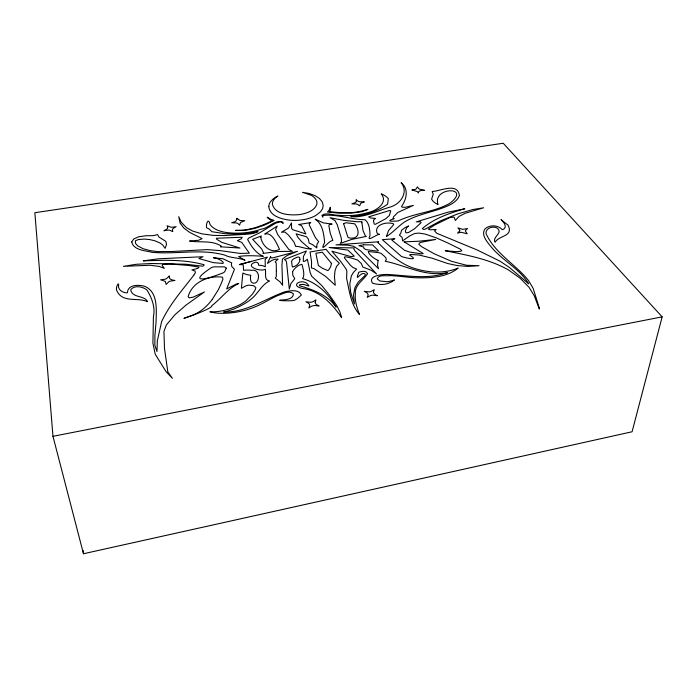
<?xml version="1.0" encoding="UTF-8"?>
<svg xmlns="http://www.w3.org/2000/svg" width="697" height="697" viewBox="0 0 697 697"><rect width="100%" height="100%" fill="white"/><g stroke="black" fill="none" stroke-linecap="round" stroke-linejoin="round"><path stroke-width="1.05" d="M169.327 276.604L169.371 275.907L166.557 278.608A6.203 3.494 -7.1 0 1 164.867 279.262L160.606 279.793L165.328 281.405L166.139 284.402L168.857 281.727A5.864 3.354 -6.9 0 1 170.303 281.118L174.938 280.464L172.568 280.037A3.851 2.187 -6.7 0 1 171.889 279.811L170.556 279.175A6.465 3.668 -6.6 0 1 169.51 277.955L169.31 276.892M662.15 316.856L632.083 431.765L83.483 553.749L52.963 436.322L34.85 212.707L503.234 143.251L662.15 316.856L52.963 436.322M212.184 299.518L218.431 289.577L221.088 283.836L222.97 279.07L222.413 277.145C208.586 275.359 191.98 282.05 188.103 296.844L189.166 297.811L193.025 297.201L204.413 291.965L186.413 304.798L175.086 314.556L166.322 325.072L163.934 331.484L164.492 348.474L167.82 371.832L172.386 378.332L166.052 371.606L155.257 354.294L152.904 343.168L153.418 316.76C155.457 307.29 151.894 297.994 146.954 289.996C142.693 286.554 134.913 284.986 130.897 289.421L130.827 290.675C133.597 298.325 144.323 295.084 147.581 301.688C137.309 296.931 122.576 303.517 116.721 290.51C115.162 287.695 119.727 279.392 118.438 287.086C119.318 290.806 123.36 292.705 126.915 292.897L127.455 292.601C127.725 284.385 138.921 284.576 144.697 286.328C158.463 292.034 156.25 310.304 156.05 322.214L154.917 335.466L154.882 345.363L156.982 351.488L157.339 340.833L161.66 321.5C169.693 304.397 182.326 290.074 193.783 275.228M211.975 299.797C206.73 306.758 199.812 312.604 191.57 315.645C165.686 324.436 213.465 309.285 211.844 305.635C221.184 298.656 227.936 288.384 238.775 283.479L236.266 284.036L226.673 288.933L234.471 269.26L231.918 266.733L231.343 264.416L231.718 262.917L222.953 258.753L213.465 257.785L216.628 258.317L220.984 260.321L223.258 262.342L223.023 263.44L213.404 262.638L198.898 258.561L203.036 256.714L158.341 258.814L143.216 260.861L143.687 260.878C163.751 260.138 184.592 259.275 204.108 264.764L203.707 265.784L202.296 266.149L185.82 264.224L151.144 263.51L136.22 264.294L123.404 266.35L150.247 265.243L159.23 266.428L164.309 268.319L162.279 265.679L162.462 264.503L169.476 263.893L189.096 265.522L198.985 267.099L197.904 268.328L191.875 269.966L195.108 271.089L195.326 272.797L193.94 275.027M239.411 264.581L267.369 257.132L265.139 259.606L265.287 266.803L262.725 265.679L258.613 265.182L258.404 263.562L257.559 262.673A3.441 1.952 -3.5 0 0 255.25 262.203C243.845 266.158 260.469 272.17 265.339 269.251C266.202 273.224 263.745 280.351 269.591 280.987C261.584 284.559 258.021 293.838 251.138 299.074A37.655 21.947 -5.1 0 1 249.5 300.451C241.746 305.966 232.929 310.121 223.58 312.029C246.215 312.596 264.712 299.03 284.986 291.721C290.17 290.797 298.525 288.906 301.348 294.979C299.98 296.373 297.131 299.004 294.796 300.076C293.664 301.426 275.681 300.581 280.342 300.093C284.794 299.78 293.332 299.693 293.402 293.829C289.159 289.708 282.285 294.212 277.633 295.572C269.242 299.457 261.419 304.537 252.723 307.786A55.124 31.844 -4.8 0 1 243.079 310.792C232.545 313.345 218.806 314.443 209.884 311.768C220.165 312.326 230.193 309.18 239.446 304.972A41.027 23.855 -5.3 0 0 246.067 300.668L252.549 293.977L255.285 289.673L255.851 287.591L253.682 285.726L248.925 285.125L246.006 285.796L241.415 288.305L242.844 273.041L246.677 274.618L250.789 275.237C249.97 278.774 250.258 284.724 255.564 282.921C260.286 280.046 259.537 268.754 251.687 270.34A17.233 9.985 -4 0 0 243.593 270.331L243.218 264.738L239.411 264.581L251.547 261.314M324.88 249.509L310.052 251.957L311.576 261.802L311.437 267.953L314.007 268.633L325.734 276.491L335.257 285.256L334.464 276.909L334.961 270.959L336.503 266.507L339.361 263.257L330.308 254.431L326.022 249.299L325.072 249.474M358.676 211.792L367.894 209.396L362.396 211.6L351.454 213.099L338.568 213.125L327.451 211.984L328.365 211.034A15.012 7.867 -1 0 0 329.515 209.483L330.239 207.27L330.517 209.292L329.454 211.696L340.04 212.629L350.957 212.611A46.795 23.794 0 0 0 355.679 212.219L358.554 211.81M363.886 244.839L372.573 244.882L378.427 250.711L377.121 251.112L365.725 249.57L363.747 248.176L363.773 247.043L358.868 245.632L363.668 244.839M83.152 550.508L83.483 553.749M276.352 270.88L276.3 276.57L275.306 278.155L280.15 281.963L282.599 285.282L281.945 265.33L282.407 259.092L287.033 255.555L297.436 251.321L272.945 257.846L270.994 257.838L270.636 256.548L267.456 263.388L271.917 260.39A16.667 9.54 -2.5 0 1 275.359 259.223L278.112 259.101L275.176 261.845L276.239 263.144L276.352 270.88M316.752 246.372L316.752 247.923L312.683 244.691L309.172 243.14L308.327 239.115L306.602 236.78L296.094 233.826L297.898 237.328L301.792 241.868L309.747 248.629L311.359 248.934L307.281 248.716L298.107 246.468A8.164 4.565 -1.8 0 0 295.746 246.468L293.934 241.981L288.541 235.15L284.995 232.057L281.449 232.232L288.558 228.024L291.477 222.935L291.555 228.241L292.592 229.662L305.861 233.931L301.557 225.593L298.586 224.521L310.731 222.587L309.259 223.685L309.294 224.922L315.445 237.721L318.695 241.65L317.118 244.011L316.752 246.372M539.443 308.405L539.321 309.12L534.233 295.702L529.04 287.303L520.075 278.164L508.453 269.931C489.015 258.97 466.772 255.093 445.183 250.728L455.672 251.643L460.473 251.373L461.832 250.606L460.116 249.056L447.927 243.018L436.174 237.816L425.022 234.035L418.784 233.094L414.645 233.512L409.88 235.795L402.561 240.918L402.186 237.538L399.416 235.046L400.836 233.234L401.516 230.315L405.366 227.422L408.634 225.976L406.665 227.64L405.305 231.143L405.959 232.789L408.381 232.615L414.767 228.599L421.093 222.648L420.483 221.812L416.344 221.864L447.657 212.289L464.829 208.751C449.922 213.012 434.301 218.239 422.408 228.52L423.253 229.365L424.778 229.391L440.643 220.783L457.912 213.831L472.914 209.518L483.622 207.776L465.038 213.317L458.94 216.488L455.376 220.444L454.008 217.089L449.922 217.525L434.684 224.965L428.28 229.113L430.171 229.836L436.183 229.452L434.588 230.96L436.731 233.251L477.105 249.953L499.941 261.148L509.394 267.43L528.657 283.818C519.692 268.728 502.302 260.434 491.219 246.965C487.395 242.173 480.442 234.802 485.19 228.686C490.078 224.643 497.893 224.948 502.276 229.601L502.973 229.522C511.755 225.131 490.732 212.184 507.982 225.061C514.003 236.719 499.13 235.177 495.088 242.234C491.76 236.884 504.245 232.754 496.525 227.719C492.37 226.028 485.809 228.085 485.948 233.321C494.461 252.933 515.458 264.215 528.526 280.543L533.161 288.384L539.443 308.405M131.733 241.946C133.467 250.31 145.359 250.563 152.051 252.305C176.184 254.588 200.928 248.454 224.695 255.085C231.082 258.273 238.452 257.481 245.004 260.277L238.644 256.566C245.562 255.085 258.753 255.921 263.309 256.33C256.113 253.438 251.112 246.172 247.653 239.463L248.646 238.104L259.511 232.876L275.69 223.145L280.264 221.855L282.102 222.238L283.069 223.476L282.79 222.099C275.184 218.997 268.519 228.485 261.218 229.174C249.97 233.094 237.721 234.053 225.95 232.441C220.113 231.439 213.84 229.574 210.102 224.652C208.325 216.654 205.833 224.164 206.565 227.78L209.083 228.938L211.932 231.726L225.314 233.713L239.289 234.105L248.995 233.26L258.047 231.604L253.874 233.277L249.073 234.061L224.739 235.551L213.247 235.377L202.043 233.87L192.886 231.151L186.5 227.71L181.133 222.151L178.754 216.671L180.044 222.97L183.886 228.128L189.741 232.415L202.086 238.635L198.549 240.273L189.532 241.04C200.065 242.826 211.775 240.003 221.28 246.067L221.437 246.538L220.54 246.799L239.977 248.045L221.838 242.382L216.628 239.193L216.34 238.252L242.173 237.241L241.563 238.618L237.372 240.674L241.728 242.382L249.343 253.194L240.09 253.42L219.52 250.537L207.175 249.613L171.776 251.512L157.757 251.6L150.23 250.641L143.033 248.69L137.536 245.78L135.357 243.131L135.488 240.726L138.45 239.55L144.148 239.08L149.759 239.576L154.856 240.787L159.874 242.896L162.619 244.891L165.145 248.315L166.496 244.447L165.877 241.389L158.994 237.111L157.574 234.61L153.14 235.664L146.335 235.717L138.851 236.736L133.754 238.958L131.733 241.946M386.521 236.414C392.402 233.103 398.396 226.037 404.739 221.846C419.254 213.195 436.566 211.862 451.377 204.134C454.662 202.034 458.086 199.473 459.401 195.622C457.833 182.056 440.321 191.187 432.236 191.501L433.229 194.263L431.617 199.054A19.481 9.924 3.4 0 0 435.346 203.08L438.038 204.596C431.913 186.604 472.418 186.143 449.722 203.385C433.752 212.385 414.61 212.925 398.222 220.932C393.526 221.254 384.23 221.89 394.188 218.666L393.073 218.57L393.605 216.75L397.804 212.472L413.373 205.38L405.401 207.279L402.204 207.218L401.542 206.504C406.517 199.412 409.156 188.835 401.123 182.701C408.555 191.579 401.428 203.446 390.912 206.835C378.027 210.398 364.331 218.056 350.818 216.654C363.756 215.669 376.781 211.757 387.48 204.291C387.907 202.722 388.124 200.048 388.316 198.601C386.417 196.432 383.855 194.89 381.198 193.81C388.673 202.818 376.014 211.017 368.103 212.498C357.944 215.704 347.071 216.148 336.529 215.164C331.824 214.998 326.022 212.28 321.901 215.364L322.868 217.15L322.641 215.582C336.416 213.622 350.852 219.694 364.967 219.694C369.445 223.101 369.994 230.489 369.95 235.839C366.125 242.844 376.371 234.279 379.517 234.297L378.271 234.096L376.911 232.754C374.211 224.12 387.645 221.419 393.613 223.911L393.631 224.661L388.473 230.646L386.521 236.414M268.815 206.478C269.608 215.861 280.778 218.858 288.575 220.017A26.8 14.001 -1.7 0 0 299.039 220.235L302.96 219.747A27.192 14.201 -1.7 0 0 316.029 215.364L320.576 211.731L322.624 208.56L323.19 205.458L322.153 201.79L319.531 198.549L315.271 195.744L309.285 193.496L302.437 192.302L311.681 195.482L314.417 197.547L316.325 200.152A22.661 11.788 -1.7 0 1 316.699 204.613C314.878 209.666 309.442 212.054 304.65 213.491A22.844 11.875 -1.7 0 1 298.752 214.667C289.76 215.373 275.498 214.824 272.379 204.369C272.109 200.684 275.027 197.791 277.955 196.04C274.958 197.225 272.231 199.42 270.323 202.052A26.042 13.6 -1.7 0 0 268.929 205.354L268.815 206.478M361.926 222.805L362.989 230.498L365.516 236.222L366.256 236.405L351.828 239.393L340.214 243.419L341.478 241.65L341.33 238.409L337.331 224.939L334.969 220.574L330.064 217.699L343.185 220.243L356.611 221.733L361.891 221.646L361.926 222.805M373.514 220.836L374.167 224.025L375.291 224.347L385.946 218.631L389.388 215.495L390.712 210.816L389.649 210.494L368.635 216.872L370.569 217.987L375.535 218.422L373.949 219.599L373.514 220.836M367.502 273.729C363.782 280.22 354.546 284.69 355.331 293.907C354.747 300.965 356.942 307.882 359.434 314.391C350.809 304.894 349.249 290.396 346.575 278.12L346.897 271.194L346.095 269.016L340.72 261.488L331.929 251.251L351.035 256.644L354.268 256.147L347.925 250.11L329.158 247.513L354.111 247.905L353.815 248.785L354.695 250.554L376.563 273.938L371.266 270.331L362.815 267.047L361.325 263.527L357.622 260.059L351.497 258.029L345.851 256.827L344.379 257.08L344.606 258.16L350.469 265.322L352.943 267.5L356.629 269.068L353.344 272.475L351.34 275.986L349.789 284.01L350.73 292.635L354.433 303.953L353.518 294.84L354.982 287.53L358.101 282.25L364.923 275.585L365.367 274.322C361.194 269.817 354.303 284.803 358.728 272.239C360.488 271.743 366.273 269.756 367.502 273.729M236.893 218.98L235.9 221.062A5.454 2.884 -4 0 1 234.767 221.768L231.674 222.735L236.579 222.988A5.794 3.093 -3.9 0 1 237.947 223.563L239.576 225.175L240.43 222.543L244.786 220.679L240.151 220.531L236.867 218.309L236.893 218.98M378.053 260.39L377.547 265.461L378.541 268.728L360.576 250.885L353.623 246.25L347.742 245.17L335.971 244.856L378.654 241.763L377.879 242.521C388.804 253.464 400.731 264.703 416.118 268.894C429.709 272.954 444.886 273.538 458.156 268.092C446.481 277.65 429.64 278.12 415.203 277.746C406.778 277.284 398.44 275.899 390.006 275.594C386.434 276.378 378.506 274.13 377.251 278.809L379.83 281.004L387.271 281.719A19.655 11.3 1.6 0 0 392.42 280.577L394.45 279.941C387.933 285.134 379.961 285.352 372.529 283.217C367.38 275.454 382.636 274.365 387.244 274.444C407.405 275.533 428.028 279.697 447.701 272.536C425.64 277.371 405.793 265.4 385.206 261.244C388.856 258.692 383.019 255.337 381.311 253.595A6.665 3.755 1.3 0 0 378.689 252.68L368.277 251.478C368.582 254.614 374.516 258.962 378.053 260.39M331.406 263.353L331.319 264.006A28.551 16.258 -1.6 0 1 329.08 269.277L327.93 270.619L322.441 268.275L318.372 265.496L315.907 253.281L322.302 252.218L331.406 263.353M292.592 271.638L292.81 275.271L294.779 278.713L290.858 283.635L289.307 289.089L286.554 262.386L286.145 260.931L284.481 259.528L306.384 250.981L303.43 256.435L303.265 261.419L305.155 261.148L307.368 259.214L310.217 272.797L311.742 276.265L321.901 285.709L329.245 294.822L336.799 305.582L339.918 311.986L341.669 317.745C332.931 304.807 321.029 291.904 305.025 288.863C286.162 286.389 304.04 276.125 308.928 286.031L303.369 284.376L299.858 284.646L299.362 285.744C313.031 289.63 327.52 294.822 336.12 307.194C329.019 294.186 317.118 282.564 302.55 278.626C305.051 275.515 303.23 269.103 302.062 264.694L301.688 264.363C298.063 264.965 294.317 268.354 292.592 271.638M299.91 259.336C300.006 263.135 296.225 266.324 292.757 266.96A0.976 0.558 -2 0 1 292.304 266.89L291.529 261.323L292.531 259.754A11.971 6.822 -1.6 0 1 293.367 259.136C295.101 258.038 300.573 254.806 299.91 259.336M373.514 291.886L373.514 292.034A6.273 3.72 1.6 0 0 373.836 293.141L374.35 293.829A6.865 4.069 1.6 0 0 375.483 294.735L377.434 295.728L372.843 295.171A6.046 3.616 1.4 0 0 370.76 295.484L367.188 297.331L368.086 295.127A6.473 3.86 0.9 0 0 367.946 294.186L366.849 292.749L364.296 291.311L368.818 291.86A5.864 3.459 1.1 0 0 370.865 291.564L374.272 289.673L373.514 291.886M315.218 302.071L315.21 302.271A6.203 3.738 -0.9 0 0 315.819 303.883A6.778 4.077 -0.9 0 0 316.734 304.702L319.139 305.957L315.035 305.513A6.29 3.825 -1.2 0 0 312.622 305.861L312.282 305.957A6.857 4.173 -1.2 0 0 311.08 306.462L308.815 307.987L309.703 305.347A6.325 3.825 -1.7 0 0 309.241 304.066L309.085 303.857A6.656 4.025 -1.7 0 0 308.274 303.117L305.905 301.784L310.566 302.254A5.724 3.424 -1.4 0 0 312.578 301.862L315.959 299.867L315.218 302.071M324.619 242.382C319.688 252.645 325.987 244.56 329.847 241.772A8.591 4.766 -0.3 0 1 332.809 240.404L330.212 233.129L328.836 225.523L329.507 224.495L332.086 224.094L323.382 222.909L315.183 219.163C322.746 224.155 323.835 234.009 324.619 242.382M260.809 237.302C261.959 245.571 270.915 254.327 279.514 249.265C277.127 244.682 272.449 231.631 264.747 234.061L277.232 226.107L275.585 229.4L277.65 234.514L288.793 249.369L292.392 251.321L277.981 251.495L262.908 253.438L263.475 252.584L261.689 248.934L252.61 239.306L261.323 235.952L260.809 237.302M226.255 268.11L224.87 271.447A8.765 4.975 -5 0 1 223.493 272.701C204.526 280.316 187.65 283.313 211.583 267.526A9.819 5.593 -5.1 0 1 213.927 266.855L224.46 266.855L226.255 268.11M167.707 227.544L167.62 228.032A5.733 3.015 -6.3 0 1 166.975 228.999L163.9 230.777L166.191 230.341A6.595 3.502 -6.3 0 1 167.864 230.193C169.676 229.025 174.259 233.669 172.429 230.228A6.865 3.642 -5.8 0 1 172.507 229.435A5.681 3.015 -5.9 0 1 173.117 228.511L176.149 226.691L171.296 227.309L167.08 225.732L167.707 227.544M356.359 201.006L356.028 201.947A5.271 2.736 0.2 0 1 355.261 202.635L351.863 203.873L356.42 204.029A5.14 2.692 0.3 0 1 357.666 204.421C360.654 206.809 359.303 205.711 360.724 203.385A5.367 2.797 0.7 0 1 361.638 202.818L364.348 201.912L359.469 201.712A5.55 2.866 0.5 0 1 357.997 201.137L356.132 199.69L356.359 201.006M404.121 241.842L423.184 253.516L421.615 253.891L409.697 252.061L404.626 250.362L391.975 240.247L392.028 239.698L394.816 238.766L382.305 239.637L401.559 256.548C404.582 257.594 420.544 261.549 409.714 255.207L410.185 254.466L418.906 254.997L431.905 258.143L447.744 263.536L457.258 265.574L468.201 266.437L479.057 265.714L466.493 265.261L451.604 261.34L434.588 253.952L422.19 247.017L418.958 244.516L419.28 243.183L421.032 242.312L435.66 239.472L418.366 241.249L404.121 241.842M343.612 223.693L347.855 237.041A2.71 1.481 0.2 0 0 348.805 237.825C359.669 240.073 360.105 230.672 354.686 223.815L345.886 222.735L343.612 223.693M418.296 192.834C418.74 190.56 406.151 189.924 414.811 189.532A5.498 2.771 2.1 0 0 416.057 189L417.486 186.822L418.575 188.486A5.872 2.962 2.4 0 0 419.559 189.131C431.312 191.989 418.758 188.286 418.296 192.834M459.759 230.829L457.537 233.129L460.281 232.45A6.064 3.267 4.2 0 1 461.51 232.336L467.243 233.809L465.422 231.186A5.785 3.093 4.5 0 1 465.762 230.167L467.565 228.581L462.686 229.339L457.929 227.919L459.68 229.966A6.177 3.311 3.9 0 1 459.759 230.829M235.708 230.376L244.542 230.463L254.806 228.424L264.712 225.009L274.113 220.409L272.553 219.886A13.321 7.031 -2.3 0 1 270.514 219.137C262.691 214.145 270.654 220.418 272.1 220.766C260.844 226.386 248.472 230.82 235.708 230.376"/></g></svg>
